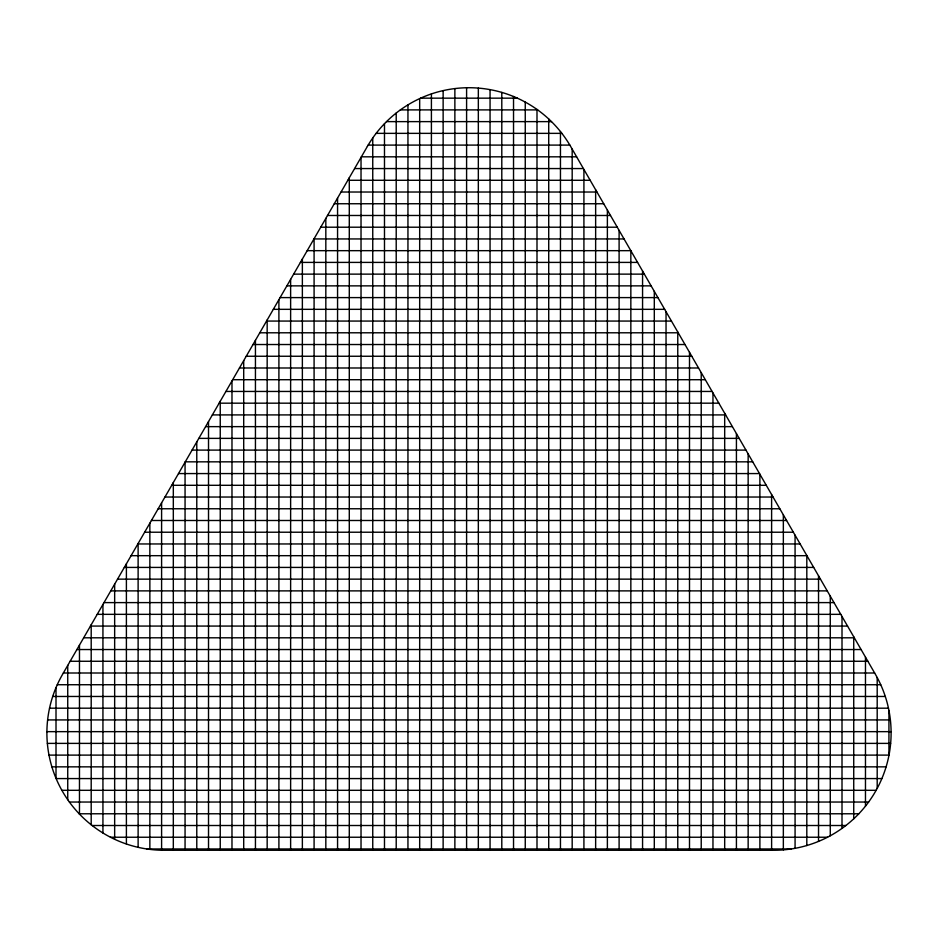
<?xml version="1.0" encoding="UTF-8"?>
<svg xmlns="http://www.w3.org/2000/svg" width="938" height="938" viewBox="0 0 938 938"><rect width="100%" height="100%" fill="white"/><g stroke="black" fill="none" stroke-linecap="round" stroke-linejoin="round"><path stroke-width="1.41" d="M420.634 98.162L517.366 98.162M400.374 109.898L537.626 109.898M386.515 121.623L551.485 121.623M376.138 133.36L561.862 133.36M368.165 145.097L569.835 145.097M361.376 156.822L576.624 156.822M354.611 168.559L583.389 168.559M347.834 180.284L590.166 180.284M341.057 192.02L596.943 192.02M334.291 203.745L603.709 203.745M327.514 215.482L610.486 215.482M320.737 227.207L617.263 227.207M313.972 238.944L624.028 238.944M307.195 250.669L630.805 250.669M300.418 262.406L637.582 262.406M293.653 274.131L644.347 274.131M286.876 285.867L651.124 285.867M280.099 297.604L657.901 297.604M273.333 309.329L664.667 309.329M266.556 321.066L671.444 321.066M259.791 332.791L678.209 332.791M253.014 344.527L684.986 344.527M246.237 356.252L691.763 356.252M239.471 367.989L698.529 367.989M232.694 379.714L705.306 379.714M225.917 391.451L712.083 391.451M219.152 403.176L718.848 403.176M212.375 414.913L725.625 414.913M205.598 426.638L732.402 426.638M198.833 438.374L739.167 438.374M192.056 450.099L745.945 450.099M185.278 461.836L752.722 461.836M178.513 473.573L759.487 473.573M171.736 485.298L766.264 485.298M164.959 497.034L773.041 497.034M158.194 508.759L779.806 508.759M151.417 520.496L786.583 520.496M144.64 532.221L793.36 532.221M137.874 543.958L800.126 543.958M131.097 555.683L806.903 555.683M124.32 567.42L813.68 567.42M117.555 579.145L820.445 579.145M110.778 590.881L827.222 590.881M104.001 602.606L833.999 602.606M97.235 614.343L840.765 614.343M90.458 626.068L847.542 626.068M83.681 637.805L854.319 637.805M76.916 649.542L861.084 649.542M70.139 661.267L867.861 661.267M63.362 673.003L874.638 673.003M57.265 684.728L880.735 684.728M52.716 696.465L885.284 696.465M49.538 708.19L888.462 708.19M47.627 719.927L890.373 719.927M46.912 731.652L891.088 731.652M47.369 743.388L890.631 743.388M49.011 755.113L888.99 755.113M51.907 766.85L886.093 766.85M56.139 778.575L881.861 778.575M61.873 790.312L876.127 790.312M69.4 802.037L868.6 802.037M79.179 813.774L858.821 813.774M92.123 825.51L845.877 825.51M110.473 837.235L827.527 837.235M146.809 848.972L791.191 848.972M888.931 710.476L888.931 755.43M877.194 677.553L877.194 788.354M865.469 657.116L865.469 806.152M853.732 636.796L853.732 818.804M842.007 616.477L842.007 828.395M830.271 596.158L830.271 835.77M818.534 575.838L818.534 841.398M806.809 555.519L806.809 845.525M795.072 535.199L795.072 848.315M783.347 514.88L783.347 849.875M771.611 494.561L771.611 850.262M759.886 474.241L759.886 850.262M748.149 453.922L748.149 850.262M736.424 433.602L736.424 850.262M724.687 413.283L724.687 850.262M712.962 392.963L712.962 850.262M701.225 372.644L701.225 850.262M689.5 352.325L689.5 850.262M677.764 332.017L677.764 850.262M666.039 311.697L666.039 850.262M654.302 291.378L654.302 850.262M642.565 271.059L642.565 850.262M630.84 250.739L630.84 850.262M619.103 230.42L619.103 850.262M607.378 210.1L607.378 850.262M595.642 189.781L595.642 850.262M583.917 169.461L583.917 850.262M572.18 149.142L572.18 850.262M560.455 131.566L560.455 850.262M548.718 118.985L548.718 850.262M536.993 109.441L536.993 850.262M525.257 102.101L525.257 850.262M513.532 96.508L513.532 850.262M501.795 92.416L501.795 850.262M490.058 89.638L490.058 850.262M478.333 88.102L478.333 850.262M466.596 87.762L466.596 850.262M454.871 88.582L454.871 850.262M443.135 90.623L443.135 850.262M431.41 93.917L431.41 850.262M419.673 98.607L419.673 850.262M407.948 104.868L407.948 850.262M396.211 113.041L396.211 850.262M384.486 123.687L384.486 850.262M372.749 137.98L372.749 850.262M361.024 157.443L361.024 850.262M349.288 177.763L349.288 850.262M337.563 198.082L337.563 850.262M325.826 218.402L325.826 850.262M314.089 238.721L314.089 850.262M302.364 259.04L302.364 850.262M290.628 279.36L290.628 850.262M278.903 299.679L278.903 850.262M267.166 319.999L267.166 850.262M255.441 340.318L255.441 850.262M243.704 360.638L243.704 850.262M231.979 380.957L231.979 850.262M220.242 401.276L220.242 850.262M208.517 421.596L208.517 850.262M196.781 441.915L196.781 850.262M185.056 462.235L185.056 850.262M173.319 482.554L173.319 850.262M161.594 502.874L161.594 850.238M149.857 523.193L149.857 849.382M138.121 543.512L138.121 847.331M126.396 563.832L126.396 844.001M114.659 584.151L114.659 839.287M102.934 604.471L102.934 832.991M91.197 624.79L91.197 824.772M79.472 645.11L79.472 814.078M67.735 665.429L67.735 799.704M56.01 687.636L56.01 778.27M367.403 146.387L62.612 674.293A117.309 117.309 0 0 0 164.209 850.262L773.791 850.262A117.309 117.309 0 0 0 875.389 674.293L570.597 146.387A117.309 117.309 0 0 0 367.403 146.387"/></g></svg>
